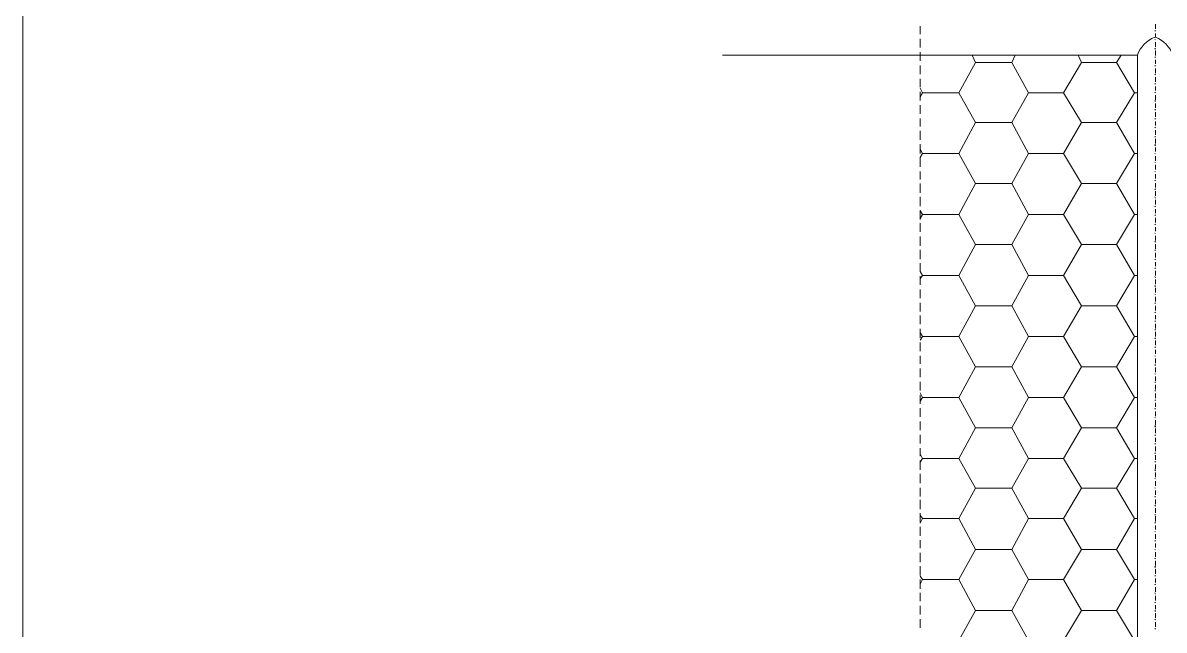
# Model space of a CAD drawing. Header units: millimetres. Extents: x 2928 to 3112, y 1220 to 1280.
# Drawn here: x 3049.205 to 3052.449, y 1273.322 to 1275.049 of the extents above; entities that cross this region are included whole.
import ezdxf

# ---------------------------------------------------------------- set-up
doc = ezdxf.new("R2010")
doc.units = ezdxf.units.MM

msp = doc.modelspace()

# ---------------------------------------------------------------- linework, layer by layer
at = {"color": 7, "linetype": 'Continuous', "lineweight": 20, "true_color": 0x000007}
msp.add_lwpolyline([(3050.32489, 1258.80136), (3049.20514, 1258.80136), (3049.20514, 1278.52352), (3074.72122, 1278.52352), (3074.72122, 1258.80136), (3060.82607, 1258.80136)], dxfattribs=at)
at = {"color": 252, "linetype": 'Continuous', "lineweight": 13, "true_color": 0x989898}
for points in [[(3052.42381, 1275.03195), (3052.42381, 1275.04518), (3052.42381, 1275.04518)], [(3052.42381, 1275.03195), (3052.42381, 1275.04518), (3052.42381, 1275.04518)], [(3051.75559, 1275.04022), (3051.75559, 1275.01707), (3051.75559, 1275.01707)], [(3052.42381, 1275.02534), (3052.42215, 1275.02699), (3052.42215, 1275.02699)], [(3052.42381, 1275.02534), (3052.42215, 1275.02699), (3052.42215, 1275.02699)], [(3052.42381, 1275.00714), (3052.42381, 1275.01872), (3052.42381, 1275.01872)], [(3052.42381, 1275.00714), (3052.42381, 1275.01872), (3052.42381, 1275.01872)], [(3051.75559, 1275.00383), (3051.75559, 1274.97903), (3051.75559, 1274.97903)], [(3052.42381, 1275.00053), (3052.42215, 1275.00218), (3052.42215, 1275.00218)], [(3052.42381, 1275.00053), (3052.42215, 1275.00218), (3052.42215, 1275.00218)], [(3052.42381, 1274.97406), (3052.42215, 1274.97737), (3052.42215, 1274.97737)], [(3052.42381, 1274.97406), (3052.42215, 1274.97737), (3052.42215, 1274.97737)], [(3052.42381, 1274.98068), (3052.42381, 1274.99391), (3052.42381, 1274.99391)], [(3052.42381, 1274.98068), (3052.42381, 1274.99391), (3052.42381, 1274.99391)], [(3051.75559, 1274.96579), (3051.75559, 1274.94098), (3051.75559, 1274.94098)], [(3052.42381, 1274.95091), (3052.42215, 1274.95256), (3052.42215, 1274.95256)], [(3052.42381, 1274.95091), (3052.42215, 1274.95256), (3052.42215, 1274.95256)], [(3052.42381, 1274.95752), (3052.42381, 1274.97076), (3052.42381, 1274.97076)], [(3052.42381, 1274.95587), (3052.42381, 1274.9691), (3052.42381, 1274.9691)], [(3052.42381, 1274.93271), (3052.42381, 1274.94429), (3052.42381, 1274.94429)], [(3052.42381, 1274.93271), (3052.42381, 1274.94429), (3052.42381, 1274.94429)], [(3051.75559, 1274.92775), (3051.75559, 1274.90294), (3051.75559, 1274.90294)], [(3052.42381, 1274.9261), (3052.42215, 1274.92775), (3052.42215, 1274.92775)], [(3052.42381, 1274.9261), (3052.42215, 1274.92775), (3052.42215, 1274.92775)], [(3052.42381, 1274.90625), (3052.42381, 1274.91948), (3052.42381, 1274.91948)], [(3052.42381, 1274.90625), (3052.42381, 1274.91948), (3052.42381, 1274.91948)], [(3051.75559, 1274.88971), (3051.75559, 1274.86655), (3051.75559, 1274.86655)], [(3052.42381, 1274.90129), (3052.42215, 1274.90294), (3052.42215, 1274.90294)], [(3052.42381, 1274.90129), (3052.42215, 1274.90294), (3052.42215, 1274.90294)], [(3052.42381, 1274.88144), (3052.42381, 1274.89467), (3052.42381, 1274.89467)], [(3052.42381, 1274.88144), (3052.42381, 1274.89467), (3052.42381, 1274.89467)], [(3051.75559, 1274.85332), (3051.75559, 1274.82851), (3051.75559, 1274.82851)], [(3052.42381, 1274.87482), (3052.42215, 1274.87648), (3052.42215, 1274.87648)], [(3052.42381, 1274.87482), (3052.42215, 1274.87648), (3052.42215, 1274.87648)], [(3052.42381, 1274.85001), (3052.42215, 1274.85167), (3052.42215, 1274.85167)], [(3052.42381, 1274.85001), (3052.42215, 1274.85167), (3052.42215, 1274.85167)], [(3052.42381, 1274.85663), (3052.42381, 1274.86821), (3052.42381, 1274.86821)], [(3052.42381, 1274.85663), (3052.42381, 1274.86821), (3052.42381, 1274.86821)], [(3051.75559, 1274.81528), (3051.75559, 1274.79047), (3051.75559, 1274.79047)], [(3052.42381, 1274.82686), (3052.42215, 1274.82851), (3052.42215, 1274.82851)], [(3052.42381, 1274.8252), (3052.42215, 1274.82686), (3052.42215, 1274.82686)], [(3052.42381, 1274.83017), (3052.42381, 1274.8434), (3052.42381, 1274.8434)], [(3052.42381, 1274.83347), (3052.42381, 1274.8434), (3052.42381, 1274.8434)], [(3052.42381, 1274.80701), (3052.42381, 1274.82024), (3052.42381, 1274.82024)], [(3052.42381, 1274.80701), (3052.42381, 1274.82024), (3052.42381, 1274.82024)], [(3052.42381, 1274.80039), (3052.42215, 1274.8037), (3052.42215, 1274.8037)], [(3052.42381, 1274.80039), (3052.42215, 1274.8037), (3052.42215, 1274.8037)], [(3052.42381, 1274.7822), (3052.42381, 1274.79543), (3052.42381, 1274.79543)], [(3052.42381, 1274.7822), (3052.42381, 1274.79543), (3052.42381, 1274.79543)], [(3051.75559, 1274.77724), (3051.75559, 1274.75408), (3051.75559, 1274.75408)], [(3052.42381, 1274.77558), (3052.42215, 1274.77724), (3052.42215, 1274.77724)], [(3052.42381, 1274.77558), (3052.42215, 1274.77724), (3052.42215, 1274.77724)], [(3052.42381, 1274.75077), (3052.42215, 1274.75243), (3052.42215, 1274.75243)], [(3052.42381, 1274.75077), (3052.42215, 1274.75243), (3052.42215, 1274.75243)], [(3052.42381, 1274.75739), (3052.42381, 1274.76897), (3052.42381, 1274.76897)], [(3052.42381, 1274.75739), (3052.42381, 1274.76897), (3052.42381, 1274.76897)], [(3051.75559, 1274.7425), (3051.75559, 1274.71604), (3051.75559, 1274.71604)], [(3052.42381, 1274.72431), (3052.42215, 1274.72596), (3052.42215, 1274.72596)], [(3052.42381, 1274.72431), (3052.42215, 1274.72596), (3052.42215, 1274.72596)], [(3052.42381, 1274.73093), (3052.42381, 1274.74416), (3052.42381, 1274.74416)], [(3052.42381, 1274.73093), (3052.42381, 1274.74416), (3052.42381, 1274.74416)], [(3052.42381, 1274.70612), (3052.42381, 1274.71935), (3052.42381, 1274.71935)], [(3052.42381, 1274.70612), (3052.42381, 1274.71935), (3052.42381, 1274.71935)], [(3051.75559, 1274.70446), (3051.75559, 1274.678), (3051.75559, 1274.678)], [(3052.42381, 1274.70116), (3052.42215, 1274.70281), (3052.42215, 1274.70281)], [(3052.42381, 1274.6995), (3052.42215, 1274.70116), (3052.42215, 1274.70116)], [(3052.42381, 1274.68296), (3052.42381, 1274.69454), (3052.42381, 1274.69454)], [(3052.42381, 1274.68296), (3052.42381, 1274.69289), (3052.42381, 1274.69289)], [(3051.75559, 1274.66642), (3051.75559, 1274.63996), (3051.75559, 1274.63996)], [(3052.42381, 1274.67635), (3052.42215, 1274.678), (3052.42215, 1274.678)], [(3052.42381, 1274.67635), (3052.42215, 1274.678), (3052.42215, 1274.678)], [(3052.42381, 1274.65154), (3052.42215, 1274.65319), (3052.42215, 1274.65319)], [(3052.42381, 1274.65154), (3052.42215, 1274.65319), (3052.42215, 1274.65319)], [(3052.42381, 1274.6565), (3052.42381, 1274.66973), (3052.42381, 1274.66973)], [(3052.42381, 1274.6565), (3052.42381, 1274.66973), (3052.42381, 1274.66973)], [(3051.75559, 1274.62673), (3051.75559, 1274.60357), (3051.75559, 1274.60357)], [(3052.42381, 1274.62507), (3052.42215, 1274.62673), (3052.42215, 1274.62673)], [(3052.42381, 1274.62507), (3052.42215, 1274.62673), (3052.42215, 1274.62673)], [(3052.42381, 1274.63169), (3052.42381, 1274.64492), (3052.42381, 1274.64492)], [(3052.42381, 1274.63169), (3052.42381, 1274.64492), (3052.42381, 1274.64492)], [(3051.75559, 1274.59199), (3051.75559, 1274.56553), (3051.75559, 1274.56553)], [(3052.42381, 1274.60026), (3052.42215, 1274.60192), (3052.42215, 1274.60192)], [(3052.42381, 1274.60026), (3052.42215, 1274.60192), (3052.42215, 1274.60192)], [(3052.42381, 1274.60688), (3052.42381, 1274.61846), (3052.42381, 1274.61846)], [(3052.42381, 1274.60688), (3052.42381, 1274.61846), (3052.42381, 1274.61846)], [(3052.42381, 1274.58041), (3052.42381, 1274.59365), (3052.42381, 1274.59365)], [(3052.42381, 1274.58041), (3052.42381, 1274.59365), (3052.42381, 1274.59365)], [(3052.42381, 1274.5738), (3052.42215, 1274.57711), (3052.42215, 1274.57711)], [(3052.42381, 1274.5738), (3052.42215, 1274.57711), (3052.42215, 1274.57711)], [(3052.42381, 1274.55726), (3052.42381, 1274.57049), (3052.42381, 1274.57049)], [(3052.42381, 1274.55726), (3052.42381, 1274.56884), (3052.42381, 1274.56884)], [(3051.75559, 1274.55395), (3051.75559, 1274.52749), (3051.75559, 1274.52749)], [(3052.42381, 1274.55064), (3052.42215, 1274.55395), (3052.42215, 1274.55395)], [(3052.42381, 1274.55064), (3052.42215, 1274.55395), (3052.42215, 1274.55395)], [(3052.42381, 1274.52583), (3052.42215, 1274.52749), (3052.42215, 1274.52749)], [(3052.42381, 1274.52583), (3052.42215, 1274.52749), (3052.42215, 1274.52749)], [(3052.42381, 1274.53245), (3052.42381, 1274.54568), (3052.42381, 1274.54568)], [(3052.42381, 1274.53245), (3052.42381, 1274.54568), (3052.42381, 1274.54568)], [(3051.75559, 1274.51591), (3051.75559, 1274.48944), (3051.75559, 1274.48944)], [(3052.42381, 1274.50102), (3052.42215, 1274.50268), (3052.42215, 1274.50268)], [(3052.42381, 1274.50102), (3052.42215, 1274.50268), (3052.42215, 1274.50268)], [(3052.42381, 1274.50764), (3052.42381, 1274.51922), (3052.42381, 1274.51922)], [(3052.42381, 1274.50764), (3052.42381, 1274.51922), (3052.42381, 1274.51922)], [(3052.42381, 1274.48117), (3052.42381, 1274.49441), (3052.42381, 1274.49441)], [(3052.42381, 1274.48117), (3052.42381, 1274.49441), (3052.42381, 1274.49441)], [(3051.75559, 1274.47952), (3051.75559, 1274.45471), (3051.75559, 1274.45471)], [(3052.42381, 1274.47456), (3052.42215, 1274.47621), (3052.42215, 1274.47621)], [(3052.42381, 1274.47456), (3052.42215, 1274.47621), (3052.42215, 1274.47621)], [(3052.42381, 1274.45636), (3052.42381, 1274.46794), (3052.42381, 1274.46794)], [(3052.42381, 1274.45636), (3052.42381, 1274.46794), (3052.42381, 1274.46794)], [(3051.75559, 1274.44148), (3051.75559, 1274.41502), (3051.75559, 1274.41502)], [(3052.42381, 1274.44975), (3052.42215, 1274.4514), (3052.42215, 1274.4514)], [(3052.42381, 1274.44975), (3052.42215, 1274.4514), (3052.42215, 1274.4514)], [(3052.42381, 1274.42659), (3052.42215, 1274.42825), (3052.42215, 1274.42825)], [(3052.42381, 1274.42494), (3052.42215, 1274.42659), (3052.42215, 1274.42659)], [(3052.42381, 1274.4299), (3052.42381, 1274.44313), (3052.42381, 1274.44313)], [(3052.42381, 1274.43321), (3052.42381, 1274.44313), (3052.42381, 1274.44313)], [(3051.75559, 1274.40344), (3051.75559, 1274.37697), (3051.75559, 1274.37697)], [(3052.42381, 1274.40178), (3052.42215, 1274.40344), (3052.42215, 1274.40344)], [(3052.42381, 1274.40178), (3052.42215, 1274.40344), (3052.42215, 1274.40344)], [(3052.42381, 1274.40675), (3052.42381, 1274.41998), (3052.42381, 1274.41998)], [(3052.42381, 1274.40675), (3052.42381, 1274.41998), (3052.42381, 1274.41998)], [(3052.42381, 1274.38194), (3052.42381, 1274.39517), (3052.42381, 1274.39517)], [(3052.42381, 1274.38194), (3052.42381, 1274.39517), (3052.42381, 1274.39517)], [(3051.75559, 1274.3654), (3051.75559, 1274.34224), (3051.75559, 1274.34224)], [(3052.42381, 1274.37532), (3052.42215, 1274.37697), (3052.42215, 1274.37697)], [(3052.42381, 1274.37532), (3052.42215, 1274.37697), (3052.42215, 1274.37697)], [(3052.42381, 1274.35713), (3052.42381, 1274.3687), (3052.42381, 1274.3687)], [(3052.42381, 1274.35713), (3052.42381, 1274.3687), (3052.42381, 1274.3687)], [(3051.75559, 1274.32901), (3051.75559, 1274.3042), (3051.75559, 1274.3042)], [(3052.42381, 1274.35051), (3052.42215, 1274.35216), (3052.42215, 1274.35216)], [(3052.42381, 1274.35051), (3052.42215, 1274.35216), (3052.42215, 1274.35216)], [(3052.42381, 1274.33066), (3052.42381, 1274.34389), (3052.42381, 1274.34389)], [(3052.42381, 1274.33066), (3052.42381, 1274.34389), (3052.42381, 1274.34389)], [(3052.42381, 1274.32405), (3052.42215, 1274.32735), (3052.42215, 1274.32735)], [(3052.42381, 1274.32405), (3052.42215, 1274.32735), (3052.42215, 1274.32735)], [(3052.42381, 1274.30089), (3052.42215, 1274.30254), (3052.42215, 1274.30254)], [(3052.42381, 1274.29924), (3052.42215, 1274.30089), (3052.42215, 1274.30089)], [(3052.42381, 1274.30585), (3052.42381, 1274.31908), (3052.42381, 1274.31908)], [(3052.42381, 1274.30751), (3052.42381, 1274.31908), (3052.42381, 1274.31908)], [(3052.42381, 1274.2827), (3052.42381, 1274.29593), (3052.42381, 1274.29593)], [(3051.75559, 1274.29097), (3051.75559, 1274.26616), (3051.75559, 1274.26616)], [(3052.42381, 1274.27608), (3052.42215, 1274.27773), (3052.42215, 1274.27773)], [(3052.42381, 1274.27608), (3052.42215, 1274.27773), (3052.42215, 1274.27773)], [(3052.42381, 1274.2827), (3052.42381, 1274.29262), (3052.42381, 1274.29262)], [(3052.42381, 1274.25623), (3052.42381, 1274.26946), (3052.42381, 1274.26946)], [(3052.42381, 1274.25623), (3052.42381, 1274.26946), (3052.42381, 1274.26946)], [(3051.75559, 1274.25292), (3051.75559, 1274.22811), (3051.75559, 1274.22811)], [(3052.42381, 1274.25127), (3052.42215, 1274.25292), (3052.42215, 1274.25292)], [(3052.42381, 1274.25127), (3052.42215, 1274.25292), (3052.42215, 1274.25292)], [(3052.42381, 1274.23142), (3052.42381, 1274.24465), (3052.42381, 1274.24465)], [(3052.42381, 1274.23142), (3052.42381, 1274.24465), (3052.42381, 1274.24465)], [(3051.75559, 1274.21654), (3051.75559, 1274.19173), (3051.75559, 1274.19173)], [(3052.42381, 1274.22481), (3052.42215, 1274.22646), (3052.42215, 1274.22646)], [(3052.42381, 1274.22481), (3052.42215, 1274.22646), (3052.42215, 1274.22646)], [(3052.42381, 1274.2), (3052.42215, 1274.20165), (3052.42215, 1274.20165)], [(3052.42381, 1274.2), (3052.42215, 1274.20165), (3052.42215, 1274.20165)], [(3052.42381, 1274.20661), (3052.42381, 1274.21819), (3052.42381, 1274.21819)], [(3052.42381, 1274.20661), (3052.42381, 1274.21819), (3052.42381, 1274.21819)], [(3051.75559, 1274.17849), (3051.75559, 1274.15368), (3051.75559, 1274.15368)], [(3052.42381, 1274.17519), (3052.42215, 1274.17684), (3052.42215, 1274.17684)], [(3052.42381, 1274.17519), (3052.42215, 1274.17684), (3052.42215, 1274.17684)], [(3052.42381, 1274.18015), (3052.42381, 1274.19338), (3052.42381, 1274.19338)], [(3052.42381, 1274.18015), (3052.42381, 1274.19338), (3052.42381, 1274.19338)], [(3052.42381, 1274.15699), (3052.42381, 1274.17022), (3052.42381, 1274.17022)], [(3052.42381, 1274.15699), (3052.42381, 1274.16857), (3052.42381, 1274.16857)], [(3051.75559, 1274.14045), (3051.75559, 1274.11564), (3051.75559, 1274.11564)], [(3052.42381, 1274.15038), (3052.42215, 1274.15368), (3052.42215, 1274.15368)], [(3052.42381, 1274.15038), (3052.42215, 1274.15368), (3052.42215, 1274.15368)], [(3052.42381, 1274.13218), (3052.42381, 1274.14541), (3052.42381, 1274.14541)], [(3052.42381, 1274.13218), (3052.42381, 1274.14541), (3052.42381, 1274.14541)], [(3051.75559, 1274.10241), (3051.75559, 1274.07926), (3051.75559, 1274.07926)], [(3052.42381, 1274.12557), (3052.42215, 1274.12722), (3052.42215, 1274.12722)], [(3052.42381, 1274.12557), (3052.42215, 1274.12722), (3052.42215, 1274.12722)], [(3052.42381, 1274.10076), (3052.42215, 1274.10241), (3052.42215, 1274.10241)], [(3052.42381, 1274.10076), (3052.42215, 1274.10241), (3052.42215, 1274.10241)], [(3052.42381, 1274.10737), (3052.42381, 1274.11895), (3052.42381, 1274.11895)], [(3052.42381, 1274.10737), (3052.42381, 1274.11895), (3052.42381, 1274.11895)], [(3052.42381, 1274.07429), (3052.42215, 1274.0776), (3052.42215, 1274.0776)], [(3052.42381, 1274.07429), (3052.42215, 1274.0776), (3052.42215, 1274.0776)], [(3052.42381, 1274.08091), (3052.42381, 1274.09414), (3052.42381, 1274.09414)], [(3052.42381, 1274.08091), (3052.42381, 1274.09414), (3052.42381, 1274.09414)], [(3052.42381, 1274.0561), (3052.42381, 1274.06933), (3052.42381, 1274.06933)], [(3052.42381, 1274.0561), (3052.42381, 1274.06933), (3052.42381, 1274.06933)], [(3051.75559, 1274.06602), (3051.75559, 1274.04121), (3051.75559, 1274.04121)], [(3052.42381, 1274.04948), (3052.42215, 1274.05114), (3052.42215, 1274.05114)], [(3052.42381, 1274.04948), (3052.42215, 1274.05114), (3052.42215, 1274.05114)], [(3052.42381, 1274.03129), (3052.42381, 1274.04287), (3052.42381, 1274.04287)], [(3052.42381, 1274.03294), (3052.42381, 1274.04287), (3052.42381, 1274.04287)], [(3051.75559, 1274.02798), (3051.75559, 1274.00317), (3051.75559, 1274.00317)], [(3052.42381, 1274.02633), (3052.42215, 1274.02798), (3052.42215, 1274.02798)], [(3052.42381, 1274.02633), (3052.42215, 1274.02798), (3052.42215, 1274.02798)], [(3052.42381, 1274.00152), (3052.42215, 1274.00317), (3052.42215, 1274.00317)], [(3052.42381, 1274.00152), (3052.42215, 1274.00317), (3052.42215, 1274.00317)], [(3052.42381, 1274.00648), (3052.42381, 1274.01971), (3052.42381, 1274.01971)], [(3052.42381, 1274.00648), (3052.42381, 1274.01971), (3052.42381, 1274.01971)], [(3051.75559, 1273.98994), (3051.75559, 1273.96513), (3051.75559, 1273.96513)], [(3052.42381, 1273.97505), (3052.42215, 1273.97671), (3052.42215, 1273.97671)], [(3052.42381, 1273.97505), (3052.42215, 1273.97671), (3052.42215, 1273.97671)], [(3052.42381, 1273.98167), (3052.42381, 1273.9949), (3052.42381, 1273.9949)], [(3052.42381, 1273.98167), (3052.42381, 1273.9949), (3052.42381, 1273.9949)], [(3051.75559, 1273.95355), (3051.75559, 1273.92874), (3051.75559, 1273.92874)], [(3052.42381, 1273.95024), (3052.42215, 1273.9519), (3052.42215, 1273.9519)], [(3052.42381, 1273.95024), (3052.42215, 1273.9519), (3052.42215, 1273.9519)], [(3052.42381, 1273.95686), (3052.42381, 1273.96844), (3052.42381, 1273.96844)], [(3052.42381, 1273.95686), (3052.42381, 1273.96844), (3052.42381, 1273.96844)], [(3052.42381, 1273.9304), (3052.42381, 1273.94363), (3052.42381, 1273.94363)], [(3052.42381, 1273.9304), (3052.42381, 1273.94363), (3052.42381, 1273.94363)], [(3051.75559, 1273.91551), (3051.75559, 1273.8907), (3051.75559, 1273.8907)], [(3052.42381, 1273.92543), (3052.42215, 1273.92709), (3052.42215, 1273.92709)], [(3052.42381, 1273.92543), (3052.42215, 1273.92709), (3052.42215, 1273.92709)], [(3052.42381, 1273.90559), (3052.42381, 1273.91882), (3052.42381, 1273.91882)], [(3052.42381, 1273.90724), (3052.42381, 1273.91882), (3052.42381, 1273.91882)], [(3051.75559, 1273.87747), (3051.75559, 1273.85266), (3051.75559, 1273.85266)], [(3052.42381, 1273.90062), (3052.42215, 1273.90393), (3052.42215, 1273.90393)], [(3052.42381, 1273.89897), (3052.42215, 1273.90062), (3052.42215, 1273.90062)], [(3052.42381, 1273.87581), (3052.42215, 1273.87747), (3052.42215, 1273.87747)], [(3052.42381, 1273.87581), (3052.42215, 1273.87747), (3052.42215, 1273.87747)], [(3052.42381, 1273.88243), (3052.42381, 1273.89566), (3052.42381, 1273.89566)], [(3052.42381, 1273.88243), (3052.42381, 1273.89235), (3052.42381, 1273.89235)], [(3052.42381, 1273.85101), (3052.42215, 1273.85266), (3052.42215, 1273.85266)], [(3052.42381, 1273.85101), (3052.42215, 1273.85266), (3052.42215, 1273.85266)], [(3052.42381, 1273.85762), (3052.42381, 1273.8692), (3052.42381, 1273.8692)], [(3052.42381, 1273.85762), (3052.42381, 1273.8692), (3052.42381, 1273.8692)], [(3052.42381, 1273.83116), (3052.42381, 1273.84439), (3052.42381, 1273.84439)], [(3052.42381, 1273.83116), (3052.42381, 1273.84439), (3052.42381, 1273.84439)], [(3051.75559, 1273.83943), (3051.75559, 1273.81627), (3051.75559, 1273.81627)], [(3052.42381, 1273.82454), (3052.42215, 1273.8262), (3052.42215, 1273.8262)], [(3052.42381, 1273.82454), (3052.42215, 1273.8262), (3052.42215, 1273.8262)], [(3052.42381, 1273.80635), (3052.42381, 1273.81958), (3052.42381, 1273.81958)], [(3052.42381, 1273.80635), (3052.42381, 1273.81958), (3052.42381, 1273.81958)], [(3051.75559, 1273.80469), (3051.75559, 1273.77823), (3051.75559, 1273.77823)], [(3052.42381, 1273.79973), (3052.42215, 1273.80139), (3052.42215, 1273.80139)], [(3052.42381, 1273.79973), (3052.42215, 1273.80139), (3052.42215, 1273.80139)], [(3052.42381, 1273.77658), (3052.42215, 1273.77823), (3052.42215, 1273.77823)], [(3052.42381, 1273.77492), (3052.42215, 1273.77658), (3052.42215, 1273.77658)], [(3052.42381, 1273.77988), (3052.42381, 1273.79312), (3052.42381, 1273.79312)], [(3052.42381, 1273.77988), (3052.42381, 1273.79312), (3052.42381, 1273.79312)], [(3051.75559, 1273.76665), (3051.75559, 1273.74019), (3051.75559, 1273.74019)], [(3052.42381, 1273.75177), (3052.42215, 1273.75342), (3052.42215, 1273.75342)], [(3052.42381, 1273.75177), (3052.42215, 1273.75342), (3052.42215, 1273.75342)], [(3052.42381, 1273.75673), (3052.42381, 1273.76996), (3052.42381, 1273.76996)], [(3052.42381, 1273.75673), (3052.42381, 1273.76831), (3052.42381, 1273.76831)], [(3052.42381, 1273.73192), (3052.42381, 1273.74515), (3052.42381, 1273.74515)], [(3052.42381, 1273.73192), (3052.42381, 1273.74515), (3052.42381, 1273.74515)], [(3051.75559, 1273.72696), (3051.75559, 1273.70215), (3051.75559, 1273.70215)], [(3052.42381, 1273.7253), (3052.42215, 1273.72696), (3052.42215, 1273.72696)], [(3052.42381, 1273.7253), (3052.42215, 1273.72696), (3052.42215, 1273.72696)], [(3052.42381, 1273.70711), (3052.42381, 1273.71869), (3052.42381, 1273.71869)], [(3052.42381, 1273.70711), (3052.42381, 1273.71869), (3052.42381, 1273.71869)], [(3051.75559, 1273.69222), (3051.75559, 1273.66576), (3051.75559, 1273.66576)], [(3052.42381, 1273.70049), (3052.42215, 1273.70215), (3052.42215, 1273.70215)], [(3052.42381, 1273.70049), (3052.42215, 1273.70215), (3052.42215, 1273.70215)], [(3052.42381, 1273.68064), (3052.42381, 1273.69388), (3052.42381, 1273.69388)], [(3052.42381, 1273.68064), (3052.42381, 1273.69388), (3052.42381, 1273.69388)], [(3051.75559, 1273.65418), (3051.75559, 1273.62772), (3051.75559, 1273.62772)], [(3052.42381, 1273.67403), (3052.42215, 1273.67734), (3052.42215, 1273.67734)], [(3052.42381, 1273.67403), (3052.42215, 1273.67734), (3052.42215, 1273.67734)], [(3052.42381, 1273.64922), (3052.42215, 1273.65087), (3052.42215, 1273.65087)], [(3052.42381, 1273.64922), (3052.42215, 1273.65087), (3052.42215, 1273.65087)], [(3052.42381, 1273.65583), (3052.42381, 1273.66907), (3052.42381, 1273.66907)], [(3052.42381, 1273.65583), (3052.42381, 1273.66907), (3052.42381, 1273.66907)], [(3051.75559, 1273.61614), (3051.75559, 1273.58967), (3051.75559, 1273.58967)], [(3052.42381, 1273.62606), (3052.42215, 1273.62772), (3052.42215, 1273.62772)], [(3052.42381, 1273.62606), (3052.42215, 1273.62772), (3052.42215, 1273.62772)], [(3052.42381, 1273.63268), (3052.42381, 1273.64591), (3052.42381, 1273.64591)], [(3052.42381, 1273.63102), (3052.42381, 1273.6426), (3052.42381, 1273.6426)], [(3052.42381, 1273.60787), (3052.42381, 1273.61945), (3052.42381, 1273.61945)], [(3052.42381, 1273.60787), (3052.42381, 1273.61945), (3052.42381, 1273.61945)], [(3052.42381, 1273.60125), (3052.42215, 1273.60291), (3052.42215, 1273.60291)], [(3052.42381, 1273.60125), (3052.42215, 1273.60291), (3052.42215, 1273.60291)], [(3052.42381, 1273.5814), (3052.42381, 1273.59464), (3052.42381, 1273.59464)], [(3052.42381, 1273.5814), (3052.42381, 1273.59464), (3052.42381, 1273.59464)], [(3051.75559, 1273.5781), (3051.75559, 1273.55494), (3051.75559, 1273.55494)], [(3052.42381, 1273.57479), (3052.42215, 1273.57644), (3052.42215, 1273.57644)], [(3052.42381, 1273.57479), (3052.42215, 1273.57644), (3052.42215, 1273.57644)], [(3052.42381, 1273.54998), (3052.42215, 1273.55163), (3052.42215, 1273.55163)], [(3052.42381, 1273.54998), (3052.42215, 1273.55163), (3052.42215, 1273.55163)], [(3052.42381, 1273.5566), (3052.42381, 1273.56817), (3052.42381, 1273.56817)], [(3052.42381, 1273.5566), (3052.42381, 1273.56817), (3052.42381, 1273.56817)], [(3051.75559, 1273.54171), (3051.75559, 1273.51525), (3051.75559, 1273.51525)], [(3052.42381, 1273.52517), (3052.42215, 1273.52682), (3052.42215, 1273.52682)], [(3052.42381, 1273.52517), (3052.42215, 1273.52682), (3052.42215, 1273.52682)], [(3052.42381, 1273.53013), (3052.42381, 1273.54336), (3052.42381, 1273.54336)], [(3052.42381, 1273.53013), (3052.42381, 1273.54336), (3052.42381, 1273.54336)], [(3052.42381, 1273.50532), (3052.42381, 1273.51855), (3052.42381, 1273.51855)], [(3052.42381, 1273.50698), (3052.42381, 1273.51855), (3052.42381, 1273.51855)], [(3051.75559, 1273.50367), (3051.75559, 1273.4772), (3051.75559, 1273.4772)], [(3052.42381, 1273.50201), (3052.42215, 1273.50367), (3052.42215, 1273.50367)], [(3052.42381, 1273.49871), (3052.42215, 1273.50036), (3052.42215, 1273.50036)], [(3052.42381, 1273.48217), (3052.42381, 1273.4954), (3052.42381, 1273.4954)], [(3052.42381, 1273.48217), (3052.42381, 1273.4954), (3052.42381, 1273.4954)], [(3051.75559, 1273.46563), (3051.75559, 1273.43916), (3051.75559, 1273.43916)], [(3052.42381, 1273.47555), (3052.42215, 1273.4772), (3052.42215, 1273.4772)], [(3052.42381, 1273.47555), (3052.42215, 1273.4772), (3052.42215, 1273.4772)], [(3052.42381, 1273.45074), (3052.42215, 1273.45239), (3052.42215, 1273.45239)], [(3052.42381, 1273.45074), (3052.42215, 1273.45239), (3052.42215, 1273.45239)], [(3052.42381, 1273.45736), (3052.42381, 1273.46893), (3052.42381, 1273.46893)], [(3052.42381, 1273.45736), (3052.42381, 1273.46893), (3052.42381, 1273.46893)], [(3051.75559, 1273.42758), (3051.75559, 1273.40443), (3051.75559, 1273.40443)], [(3052.42381, 1273.42428), (3052.42215, 1273.42758), (3052.42215, 1273.42758)], [(3052.42381, 1273.42428), (3052.42215, 1273.42758), (3052.42215, 1273.42758)], [(3052.42381, 1273.43089), (3052.42381, 1273.44412), (3052.42381, 1273.44412)], [(3052.42381, 1273.43089), (3052.42381, 1273.44412), (3052.42381, 1273.44412)], [(3052.42381, 1273.40608), (3052.42381, 1273.41931), (3052.42381, 1273.41931)], [(3052.42381, 1273.40608), (3052.42381, 1273.41931), (3052.42381, 1273.41931)], [(3051.75559, 1273.3912), (3051.75559, 1273.36639), (3051.75559, 1273.36639)], [(3052.42381, 1273.39947), (3052.42215, 1273.40112), (3052.42215, 1273.40112)], [(3052.42381, 1273.39947), (3052.42215, 1273.40112), (3052.42215, 1273.40112)], [(3052.42381, 1273.38127), (3052.42381, 1273.39285), (3052.42381, 1273.39285)], [(3052.42381, 1273.38127), (3052.42381, 1273.39285), (3052.42381, 1273.39285)], [(3052.42381, 1273.37631), (3052.42215, 1273.37796), (3052.42215, 1273.37796)], [(3052.42381, 1273.37466), (3052.42215, 1273.37631), (3052.42215, 1273.37631)], [(3052.42381, 1273.35646), (3052.42381, 1273.36969), (3052.42381, 1273.36969)], [(3052.42381, 1273.35646), (3052.42381, 1273.36804), (3052.42381, 1273.36804)], [(3051.75559, 1273.35315), (3051.75559, 1273.32834), (3051.75559, 1273.32834)], [(3052.42381, 1273.3515), (3052.42215, 1273.35315), (3052.42215, 1273.35315)], [(3052.42381, 1273.3515), (3052.42215, 1273.35315), (3052.42215, 1273.35315)], [(3052.42381, 1273.32504), (3052.42215, 1273.32669), (3052.42215, 1273.32669)], [(3052.42381, 1273.32504), (3052.42215, 1273.32669), (3052.42215, 1273.32669)], [(3052.42381, 1273.33165), (3052.42381, 1273.34488), (3052.42381, 1273.34488)], [(3052.42381, 1273.33165), (3052.42381, 1273.34488), (3052.42381, 1273.34488)]]:
    msp.add_lwpolyline(points, dxfattribs=at)
at = {"color": 7, "linetype": 'Continuous', "lineweight": 5, "true_color": 0x000007}
msp.add_lwpolyline([(3051.19324, 1274.95752), (3052.37253, 1274.95752), (3052.37253, 1268.15632), (3051.75559, 1268.15632)], dxfattribs=at)
at = {"color": 9, "linetype": 'Continuous', "lineweight": 13, "true_color": 0xbababa}
for points in [[(3051.91272, 1274.93602), (3051.9028, 1274.95752), (3051.9028, 1274.95752)], [(3052.01527, 1274.93602), (3052.02519, 1274.95752), (3052.02519, 1274.95752)], [(3052.21375, 1274.93602), (3052.20382, 1274.95752), (3052.20382, 1274.95752)], [(3052.31299, 1274.93602), (3052.32622, 1274.95752), (3052.32622, 1274.95752)], [(3051.86476, 1274.85001), (3051.91272, 1274.93602), (3051.91272, 1274.93602)], [(3051.91272, 1274.93602), (3052.01527, 1274.93602), (3052.01527, 1274.93602)], [(3052.06324, 1274.85001), (3052.01527, 1274.93602), (3052.01527, 1274.93602)], [(3052.16248, 1274.85001), (3052.21375, 1274.93602), (3052.21375, 1274.93602)], [(3052.21375, 1274.93602), (3052.31299, 1274.93602), (3052.31299, 1274.93602)], [(3052.36426, 1274.85001), (3052.31299, 1274.93602), (3052.31299, 1274.93602)], [(3051.76221, 1274.85001), (3051.75559, 1274.86325), (3051.75559, 1274.86325)], [(3051.75559, 1274.83844), (3051.76221, 1274.85001), (3051.76221, 1274.85001)], [(3051.76221, 1274.85001), (3051.86476, 1274.85001), (3051.86476, 1274.85001)], [(3051.91272, 1274.76566), (3051.86476, 1274.85001), (3051.86476, 1274.85001)], [(3052.01527, 1274.76566), (3052.06324, 1274.85001), (3052.06324, 1274.85001)], [(3052.06324, 1274.85001), (3052.16248, 1274.85001), (3052.16248, 1274.85001)], [(3052.21375, 1274.76566), (3052.16248, 1274.85001), (3052.16248, 1274.85001)], [(3052.31299, 1274.76566), (3052.36426, 1274.85001), (3052.36426, 1274.85001)], [(3052.36426, 1274.85001), (3052.37253, 1274.85001), (3052.37253, 1274.85001)], [(3051.86476, 1274.678), (3051.91272, 1274.76566), (3051.91272, 1274.76566)], [(3051.91272, 1274.76566), (3052.01527, 1274.76566), (3052.01527, 1274.76566)], [(3052.06324, 1274.678), (3052.01527, 1274.76566), (3052.01527, 1274.76566)], [(3052.16248, 1274.678), (3052.21375, 1274.76566), (3052.21375, 1274.76566)], [(3052.21375, 1274.76566), (3052.31299, 1274.76566), (3052.31299, 1274.76566)], [(3052.36426, 1274.678), (3052.31299, 1274.76566), (3052.31299, 1274.76566)], [(3051.76221, 1274.678), (3051.75559, 1274.68958), (3051.75559, 1274.68958)], [(3051.75559, 1274.66642), (3051.76221, 1274.678), (3051.76221, 1274.678)], [(3051.76221, 1274.678), (3051.86476, 1274.678), (3051.86476, 1274.678)], [(3051.91272, 1274.59199), (3051.86476, 1274.678), (3051.86476, 1274.678)], [(3052.01527, 1274.59199), (3052.06324, 1274.678), (3052.06324, 1274.678)], [(3052.06324, 1274.678), (3052.16248, 1274.678), (3052.16248, 1274.678)], [(3052.21375, 1274.59199), (3052.16248, 1274.678), (3052.16248, 1274.678)], [(3052.31299, 1274.59199), (3052.36426, 1274.678), (3052.36426, 1274.678)], [(3052.36426, 1274.678), (3052.37253, 1274.678), (3052.37253, 1274.678)], [(3051.86476, 1274.50433), (3051.91272, 1274.59199), (3051.91272, 1274.59199)], [(3051.91272, 1274.59199), (3052.01527, 1274.59199), (3052.01527, 1274.59199)], [(3052.06324, 1274.50433), (3052.01527, 1274.59199), (3052.01527, 1274.59199)], [(3052.16248, 1274.50433), (3052.21375, 1274.59199), (3052.21375, 1274.59199)], [(3052.21375, 1274.59199), (3052.31299, 1274.59199), (3052.31299, 1274.59199)], [(3052.36426, 1274.50433), (3052.31299, 1274.59199), (3052.31299, 1274.59199)], [(3051.76221, 1274.50433), (3051.75559, 1274.51591), (3051.75559, 1274.51591)], [(3051.75559, 1274.49275), (3051.76221, 1274.50433), (3051.76221, 1274.50433)], [(3051.76221, 1274.50433), (3051.86476, 1274.50433), (3051.86476, 1274.50433)], [(3051.91272, 1274.41832), (3051.86476, 1274.50433), (3051.86476, 1274.50433)], [(3052.01527, 1274.41832), (3052.06324, 1274.50433), (3052.06324, 1274.50433)], [(3052.06324, 1274.50433), (3052.16248, 1274.50433), (3052.16248, 1274.50433)], [(3052.21375, 1274.41832), (3052.16248, 1274.50433), (3052.16248, 1274.50433)], [(3052.31299, 1274.41832), (3052.36426, 1274.50433), (3052.36426, 1274.50433)], [(3052.36426, 1274.50433), (3052.37253, 1274.50433), (3052.37253, 1274.50433)], [(3051.86476, 1274.33066), (3051.91272, 1274.41832), (3051.91272, 1274.41832)], [(3051.91272, 1274.41832), (3052.01527, 1274.41832), (3052.01527, 1274.41832)], [(3052.06324, 1274.33066), (3052.01527, 1274.41832), (3052.01527, 1274.41832)], [(3052.16248, 1274.33066), (3052.21375, 1274.41832), (3052.21375, 1274.41832)], [(3052.21375, 1274.41832), (3052.31299, 1274.41832), (3052.31299, 1274.41832)], [(3052.36426, 1274.33066), (3052.31299, 1274.41832), (3052.31299, 1274.41832)], [(3051.76221, 1274.33066), (3051.75559, 1274.34224), (3051.75559, 1274.34224)], [(3051.75559, 1274.32074), (3051.76221, 1274.33066), (3051.76221, 1274.33066)], [(3051.76221, 1274.33066), (3051.86476, 1274.33066), (3051.86476, 1274.33066)], [(3051.91272, 1274.24465), (3051.86476, 1274.33066), (3051.86476, 1274.33066)], [(3052.01527, 1274.24465), (3052.06324, 1274.33066), (3052.06324, 1274.33066)], [(3052.06324, 1274.33066), (3052.16248, 1274.33066), (3052.16248, 1274.33066)], [(3052.21375, 1274.24465), (3052.16248, 1274.33066), (3052.16248, 1274.33066)], [(3052.31299, 1274.24465), (3052.36426, 1274.33066), (3052.36426, 1274.33066)], [(3052.36426, 1274.33066), (3052.37253, 1274.33066), (3052.37253, 1274.33066)], [(3051.86476, 1274.15699), (3051.91272, 1274.24465), (3051.91272, 1274.24465)], [(3051.91272, 1274.24465), (3052.01527, 1274.24465), (3052.01527, 1274.24465)], [(3052.06324, 1274.15699), (3052.01527, 1274.24465), (3052.01527, 1274.24465)], [(3052.16248, 1274.15699), (3052.21375, 1274.24465), (3052.21375, 1274.24465)], [(3052.21375, 1274.24465), (3052.31299, 1274.24465), (3052.31299, 1274.24465)], [(3052.36426, 1274.15699), (3052.31299, 1274.24465), (3052.31299, 1274.24465)], [(3051.76221, 1274.15699), (3051.75559, 1274.16857), (3051.75559, 1274.16857)], [(3051.75559, 1274.14707), (3051.76221, 1274.15699), (3051.76221, 1274.15699)], [(3051.76221, 1274.15699), (3051.86476, 1274.15699), (3051.86476, 1274.15699)], [(3051.91272, 1274.07099), (3051.86476, 1274.15699), (3051.86476, 1274.15699)], [(3052.01527, 1274.07099), (3052.06324, 1274.15699), (3052.06324, 1274.15699)], [(3052.06324, 1274.15699), (3052.16248, 1274.15699), (3052.16248, 1274.15699)], [(3052.21375, 1274.07099), (3052.16248, 1274.15699), (3052.16248, 1274.15699)], [(3052.31299, 1274.07099), (3052.36426, 1274.15699), (3052.36426, 1274.15699)], [(3052.36426, 1274.15699), (3052.37253, 1274.15699), (3052.37253, 1274.15699)], [(3051.86476, 1273.98332), (3051.91272, 1274.07099), (3051.91272, 1274.07099)], [(3051.91272, 1274.07099), (3052.01527, 1274.07099), (3052.01527, 1274.07099)], [(3052.06324, 1273.98332), (3052.01527, 1274.07099), (3052.01527, 1274.07099)], [(3052.16248, 1273.98332), (3052.21375, 1274.07099), (3052.21375, 1274.07099)], [(3052.21375, 1274.07099), (3052.31299, 1274.07099), (3052.31299, 1274.07099)], [(3052.36426, 1273.98332), (3052.31299, 1274.07099), (3052.31299, 1274.07099)], [(3051.76221, 1273.98332), (3051.75559, 1273.99656), (3051.75559, 1273.99656)], [(3051.75559, 1273.9734), (3051.76221, 1273.98332), (3051.76221, 1273.98332)], [(3051.76221, 1273.98332), (3051.86476, 1273.98332), (3051.86476, 1273.98332)], [(3051.91272, 1273.89732), (3051.86476, 1273.98332), (3051.86476, 1273.98332)], [(3052.01527, 1273.89732), (3052.06324, 1273.98332), (3052.06324, 1273.98332)], [(3052.06324, 1273.98332), (3052.16248, 1273.98332), (3052.16248, 1273.98332)], [(3052.21375, 1273.89732), (3052.16248, 1273.98332), (3052.16248, 1273.98332)], [(3052.31299, 1273.89732), (3052.36426, 1273.98332), (3052.36426, 1273.98332)], [(3052.36426, 1273.98332), (3052.37253, 1273.98332), (3052.37253, 1273.98332)], [(3051.86476, 1273.80966), (3051.91272, 1273.89732), (3051.91272, 1273.89732)], [(3051.91272, 1273.89732), (3052.01527, 1273.89732), (3052.01527, 1273.89732)], [(3052.06324, 1273.80966), (3052.01527, 1273.89732), (3052.01527, 1273.89732)], [(3052.16248, 1273.80966), (3052.21375, 1273.89732), (3052.21375, 1273.89732)], [(3052.21375, 1273.89732), (3052.31299, 1273.89732), (3052.31299, 1273.89732)], [(3052.36426, 1273.80966), (3052.31299, 1273.89732), (3052.31299, 1273.89732)], [(3051.76221, 1273.80966), (3051.75559, 1273.82289), (3051.75559, 1273.82289)], [(3051.75559, 1273.79973), (3051.76221, 1273.80966), (3051.76221, 1273.80966)], [(3051.76221, 1273.80966), (3051.86476, 1273.80966), (3051.86476, 1273.80966)], [(3051.91272, 1273.7253), (3051.86476, 1273.80966), (3051.86476, 1273.80966)], [(3052.01527, 1273.7253), (3052.06324, 1273.80966), (3052.06324, 1273.80966)], [(3052.06324, 1273.80966), (3052.16248, 1273.80966), (3052.16248, 1273.80966)], [(3052.21375, 1273.7253), (3052.16248, 1273.80966), (3052.16248, 1273.80966)], [(3052.31299, 1273.7253), (3052.36426, 1273.80966), (3052.36426, 1273.80966)], [(3052.36426, 1273.80966), (3052.37253, 1273.80966), (3052.37253, 1273.80966)], [(3051.86476, 1273.63929), (3051.91272, 1273.7253), (3051.91272, 1273.7253)], [(3051.91272, 1273.7253), (3052.01527, 1273.7253), (3052.01527, 1273.7253)], [(3052.06324, 1273.63929), (3052.01527, 1273.7253), (3052.01527, 1273.7253)], [(3052.16248, 1273.63929), (3052.21375, 1273.7253), (3052.21375, 1273.7253)], [(3052.21375, 1273.7253), (3052.31299, 1273.7253), (3052.31299, 1273.7253)], [(3052.36426, 1273.63929), (3052.31299, 1273.7253), (3052.31299, 1273.7253)], [(3051.76221, 1273.63929), (3051.75559, 1273.64922), (3051.75559, 1273.64922)], [(3051.75559, 1273.62606), (3051.76221, 1273.63929), (3051.76221, 1273.63929)], [(3051.76221, 1273.63929), (3051.86476, 1273.63929), (3051.86476, 1273.63929)], [(3051.91272, 1273.55163), (3051.86476, 1273.63929), (3051.86476, 1273.63929)], [(3052.01527, 1273.55163), (3052.06324, 1273.63929), (3052.06324, 1273.63929)], [(3052.06324, 1273.63929), (3052.16248, 1273.63929), (3052.16248, 1273.63929)], [(3052.21375, 1273.55163), (3052.16248, 1273.63929), (3052.16248, 1273.63929)], [(3052.31299, 1273.55163), (3052.36426, 1273.63929), (3052.36426, 1273.63929)], [(3052.36426, 1273.63929), (3052.37253, 1273.63929), (3052.37253, 1273.63929)], [(3051.86476, 1273.46563), (3051.91272, 1273.55163), (3051.91272, 1273.55163)], [(3051.91272, 1273.55163), (3052.01527, 1273.55163), (3052.01527, 1273.55163)], [(3052.06324, 1273.46563), (3052.01527, 1273.55163), (3052.01527, 1273.55163)], [(3052.16248, 1273.46563), (3052.21375, 1273.55163), (3052.21375, 1273.55163)], [(3052.21375, 1273.55163), (3052.31299, 1273.55163), (3052.31299, 1273.55163)], [(3052.36426, 1273.46563), (3052.31299, 1273.55163), (3052.31299, 1273.55163)], [(3051.76221, 1273.46563), (3051.75559, 1273.47555), (3051.75559, 1273.47555)], [(3051.75559, 1273.45239), (3051.76221, 1273.46563), (3051.76221, 1273.46563)], [(3051.76221, 1273.46563), (3051.86476, 1273.46563), (3051.86476, 1273.46563)], [(3051.91272, 1273.37796), (3051.86476, 1273.46563), (3051.86476, 1273.46563)], [(3052.01527, 1273.37796), (3052.06324, 1273.46563), (3052.06324, 1273.46563)], [(3052.06324, 1273.46563), (3052.16248, 1273.46563), (3052.16248, 1273.46563)], [(3052.21375, 1273.37796), (3052.16248, 1273.46563), (3052.16248, 1273.46563)], [(3052.31299, 1273.37796), (3052.36426, 1273.46563), (3052.36426, 1273.46563)], [(3052.36426, 1273.46563), (3052.37253, 1273.46563), (3052.37253, 1273.46563)], [(3051.86476, 1273.29196), (3051.91272, 1273.37796), (3051.91272, 1273.37796)], [(3051.91272, 1273.37796), (3052.01527, 1273.37796), (3052.01527, 1273.37796)], [(3052.06324, 1273.29196), (3052.01527, 1273.37796), (3052.01527, 1273.37796)], [(3052.16248, 1273.29196), (3052.21375, 1273.37796), (3052.21375, 1273.37796)], [(3052.21375, 1273.37796), (3052.31299, 1273.37796), (3052.31299, 1273.37796)], [(3052.36426, 1273.29196), (3052.31299, 1273.37796), (3052.31299, 1273.37796)]]:
    msp.add_lwpolyline(points, dxfattribs=at)
at = {"color": 7, "linetype": 'Continuous', "lineweight": 5, "true_color": 0x000007}
for points in [[(3052.42215, 1275.0088), (3052.399, 1274.99887), (3052.3808, 1274.98068), (3052.37253, 1274.95752)], [(3052.42215, 1275.0088), (3052.399, 1274.99887), (3052.3808, 1274.98068), (3052.37253, 1274.95752)], [(3052.47342, 1274.95752), (3052.46516, 1274.98068), (3052.44696, 1274.99887), (3052.42381, 1275.0088)], [(3052.47342, 1274.95752), (3052.46516, 1274.98068), (3052.44696, 1274.99887), (3052.42381, 1275.0088)]]:
    msp.add_open_spline(points, degree=3, dxfattribs=at)

doc.saveas('drawing.dxf')
